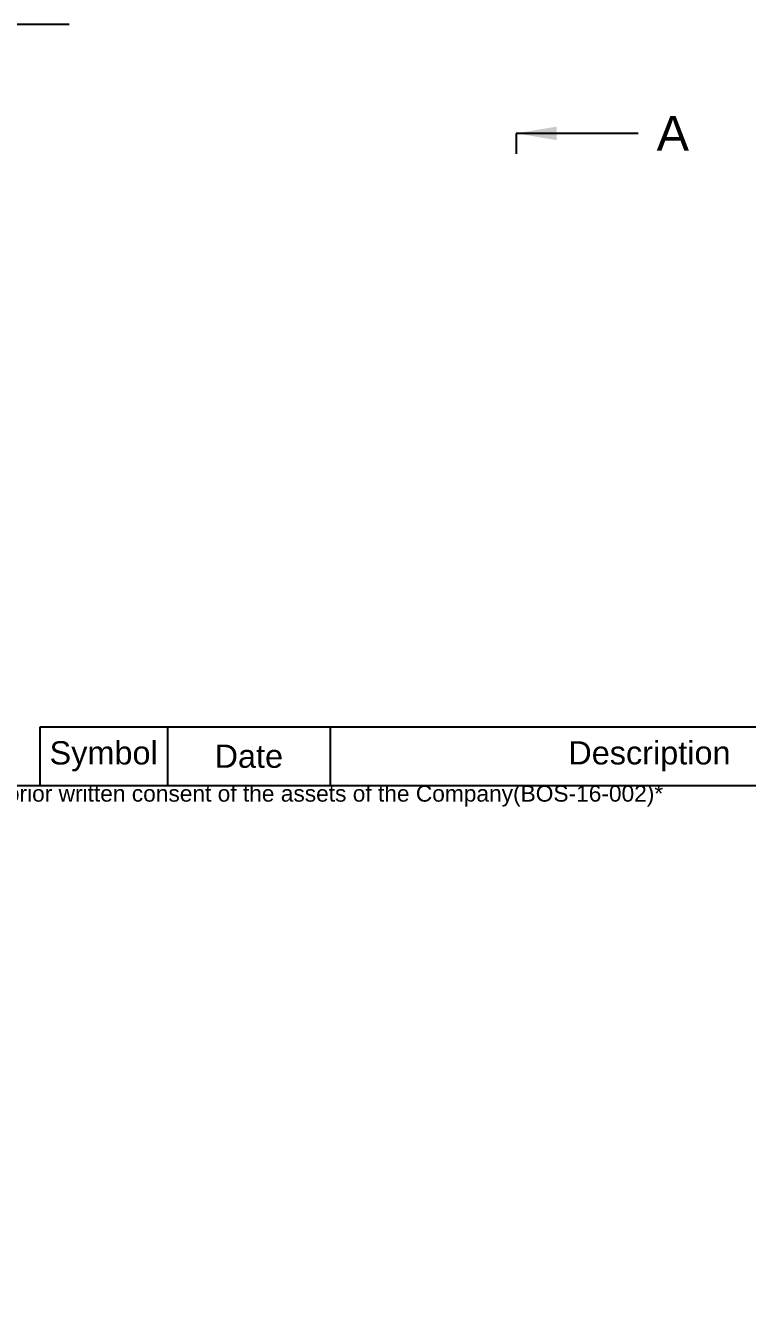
# Model space of a CAD drawing. Header units: millimetres. Extents: x 0 to 416, y -34 to 292.
# Drawn here: x 61.8 to 124, y -33.9 to 75.4 of the extents above; entities that cross this region are included whole.
import ezdxf
from ezdxf.entities.mleader import LeaderData, LeaderLine
from ezdxf.enums import TextEntityAlignment as Align
from ezdxf.lldxf.tags import DXFTag
from ezdxf.math import Vec2, Vec3

# ---------------------------------------------------------------- set-up
doc = ezdxf.new("R2010")
doc.units = ezdxf.units.MM
doc.layers.add('Default', color=7, linetype='Continuous')
doc.layers.add('Template', color=7, linetype='Continuous')
doc.styles.add('SEACAD_Arial', font='arial.ttf')
doc.styles.add('SEACAD_ArialB', font='arialbd.ttf')
tags = doc.linetypes.add('CENTER2', pattern=[28.575, 19.05, -3.175, 3.175, -3.175]).pattern_tags.tags
tags[10:11] = [DXFTag(74, 4), DXFTag(75, 0), DXFTag(340, '0'), DXFTag(46, 0.0), DXFTag(50, 0.0), DXFTag(44, 0.0), DXFTag(45, 0.0)]
tags[8:9] = [DXFTag(74, 4), DXFTag(75, 0), DXFTag(340, '0'), DXFTag(46, 0.0), DXFTag(50, 0.0), DXFTag(44, 0.0), DXFTag(45, 0.0)]
tags[6:7] = [DXFTag(74, 4), DXFTag(75, 0), DXFTag(340, '0'), DXFTag(46, 0.0), DXFTag(50, 0.0), DXFTag(44, 0.0), DXFTag(45, 0.0)]
tags[4:5] = [DXFTag(74, 4), DXFTag(75, 0), DXFTag(340, '0'), DXFTag(46, 0.0), DXFTag(50, 0.0), DXFTag(44, 0.0), DXFTag(45, 0.0)]

# ---------------------------------------------------------------- blocks, each defined once
blk = doc.blocks.new('GDimGGroup7')
at = {"layer": 'Default', "linetype": 'Continuous'}
blk.add_hatch(color=7, dxfattribs=at).paths.add_polyline_path([(37.12, 77.49), (37.45, 75.49), (37.78, 77.49)])
at = {"layer": 'Default', "color": 7, "linetype": 'Continuous'}
for p, q in [((37.45, 102.31), (37.45, 75.49)), ((65.53, 75.49), (36.57, 75.49))]:
    blk.add_line(p, q, dxfattribs=at)
at = {"layer": 'Default', "color": 7, "linetype": 'Continuous', "style": 'SEACAD_ArialB'}
blk.add_text('52.2', height=2.5, dxfattribs=at).set_placement((28.46, 76.74), align=Align.TOP_LEFT)
blk = doc.blocks.new('SE4')
at = {"color": 7, "linetype": 'Continuous', "style": 'SEACAD_Arial'}
blk.add_text('A', height=3, dxfattribs=at).set_placement((116.12, 67.63), align=Align.TOP_LEFT)
blk = doc.blocks.new('SEANNOT_GROUP13')
at = {"linetype": 'Continuous'}
blk.add_hatch(color=7, dxfattribs=at).paths.add_polyline_path([(107.52, 66.71), (104.02, 66.13), (107.52, 65.54)])
at = {"color": 7, "linetype": 'Continuous'}
blk.add_lwpolyline([(114.52, 66.13), (104.02, 66.13)], dxfattribs=at)
blk = doc.blocks.new('SE2')
at = {"layer": 'Default', "color": 7, "linetype": 'CENTER2'}
blk.add_line((104.02, 66.13), (104.02, 64.38), dxfattribs=at)
at = {"layer": 'Default', "color": 7, "linetype": 'CENTER2', "const_width": 0.00023}
blk.add_lwpolyline([(104.02, 186.44), (104.02, 66.13)], dxfattribs=at)
at = {"layer": 'Default'}
for name in ['SEANNOT_GROUP13', 'SE4']:
    blk.add_blockref(name, (0, 0), dxfattribs=at)

msp = doc.modelspace()

# ---------------------------------------------------------------- linework, layer by layer
at = {"layer": 'Default', "color": 7, "linetype": 'Continuous'}
msp.add_line((63, 15), (63, 10), dxfattribs=at)
at = {"layer": 'Template', "color": 7, "linetype": 'Continuous'}
for p, q in [((161, 15), (63, 15)), ((74, 15), (74, 10)), ((88, 15), (88, 10)), ((10, 10), (411, 10))]:
    msp.add_line(p, q, dxfattribs=at)

# ---------------------------------------------------------------- block references
at = {"layer": 'Default'}
for name in ['SE2', 'GDimGGroup7']:
    msp.add_blockref(name, (0, 0), dxfattribs=at)

# ---------------------------------------------------------------- texts
at = {"layer": 'Default', "char_height": 2, "attachment_point": 5}
for s, insert, width in [('{\\fArial|b0||i0||c0|p34;\\C7;\\H2.;\\W1.;Symbol}', (68.5, 12.5), 12.1), ('{\\fArial|b0||i0||c0|p34;\\C7;\\H2.;\\W1.;Date}', (81, 12.5), 15.4), ('{\\fArial|b0||i0||c0|p34;\\C7;\\H2.;\\W1.;Description}', (115.5, 12.5), 60.5)]:
    msp.add_mtext(s, dxfattribs=dict(at, insert=insert, width=width))

# ---------------------------------------------------------------- leaders
at = {"layer": 'Template', "color": 7, "linetype": 'Continuous'}
ml = msp.add_multileader_mtext('Standard', dxfattribs=at)
ml.set_content('{\\pxsm0.9;\\fArial|b0||i0||c0|p34;\\W1.;*This drawing is a copy and reprint prohibited without the prior written consent of the assets of the Company(BOS-16-002)*\\P}', color=256)
ml.set_leader_properties()
ml.build(insert=Vec2(0, 0))
ml.multileader.update_dxf_attribs({"text_left_attachment_type": 0, "text_right_attachment_type": 0, "dogleg_length": 0, "arrow_head_size": 0.2706})
ctx = ml.context
ctx.base_point, ctx.char_height, ctx.arrow_head_size, ctx.landing_gap_size = Vec3(8.49, 9.0942), 1.4, 0.2706, 0.49
ctx.left_attachment, ctx.right_attachment = 0, 0
ctx.mtext.insert = Vec3(10.49, 10)

doc.saveas('drawing.dxf')
